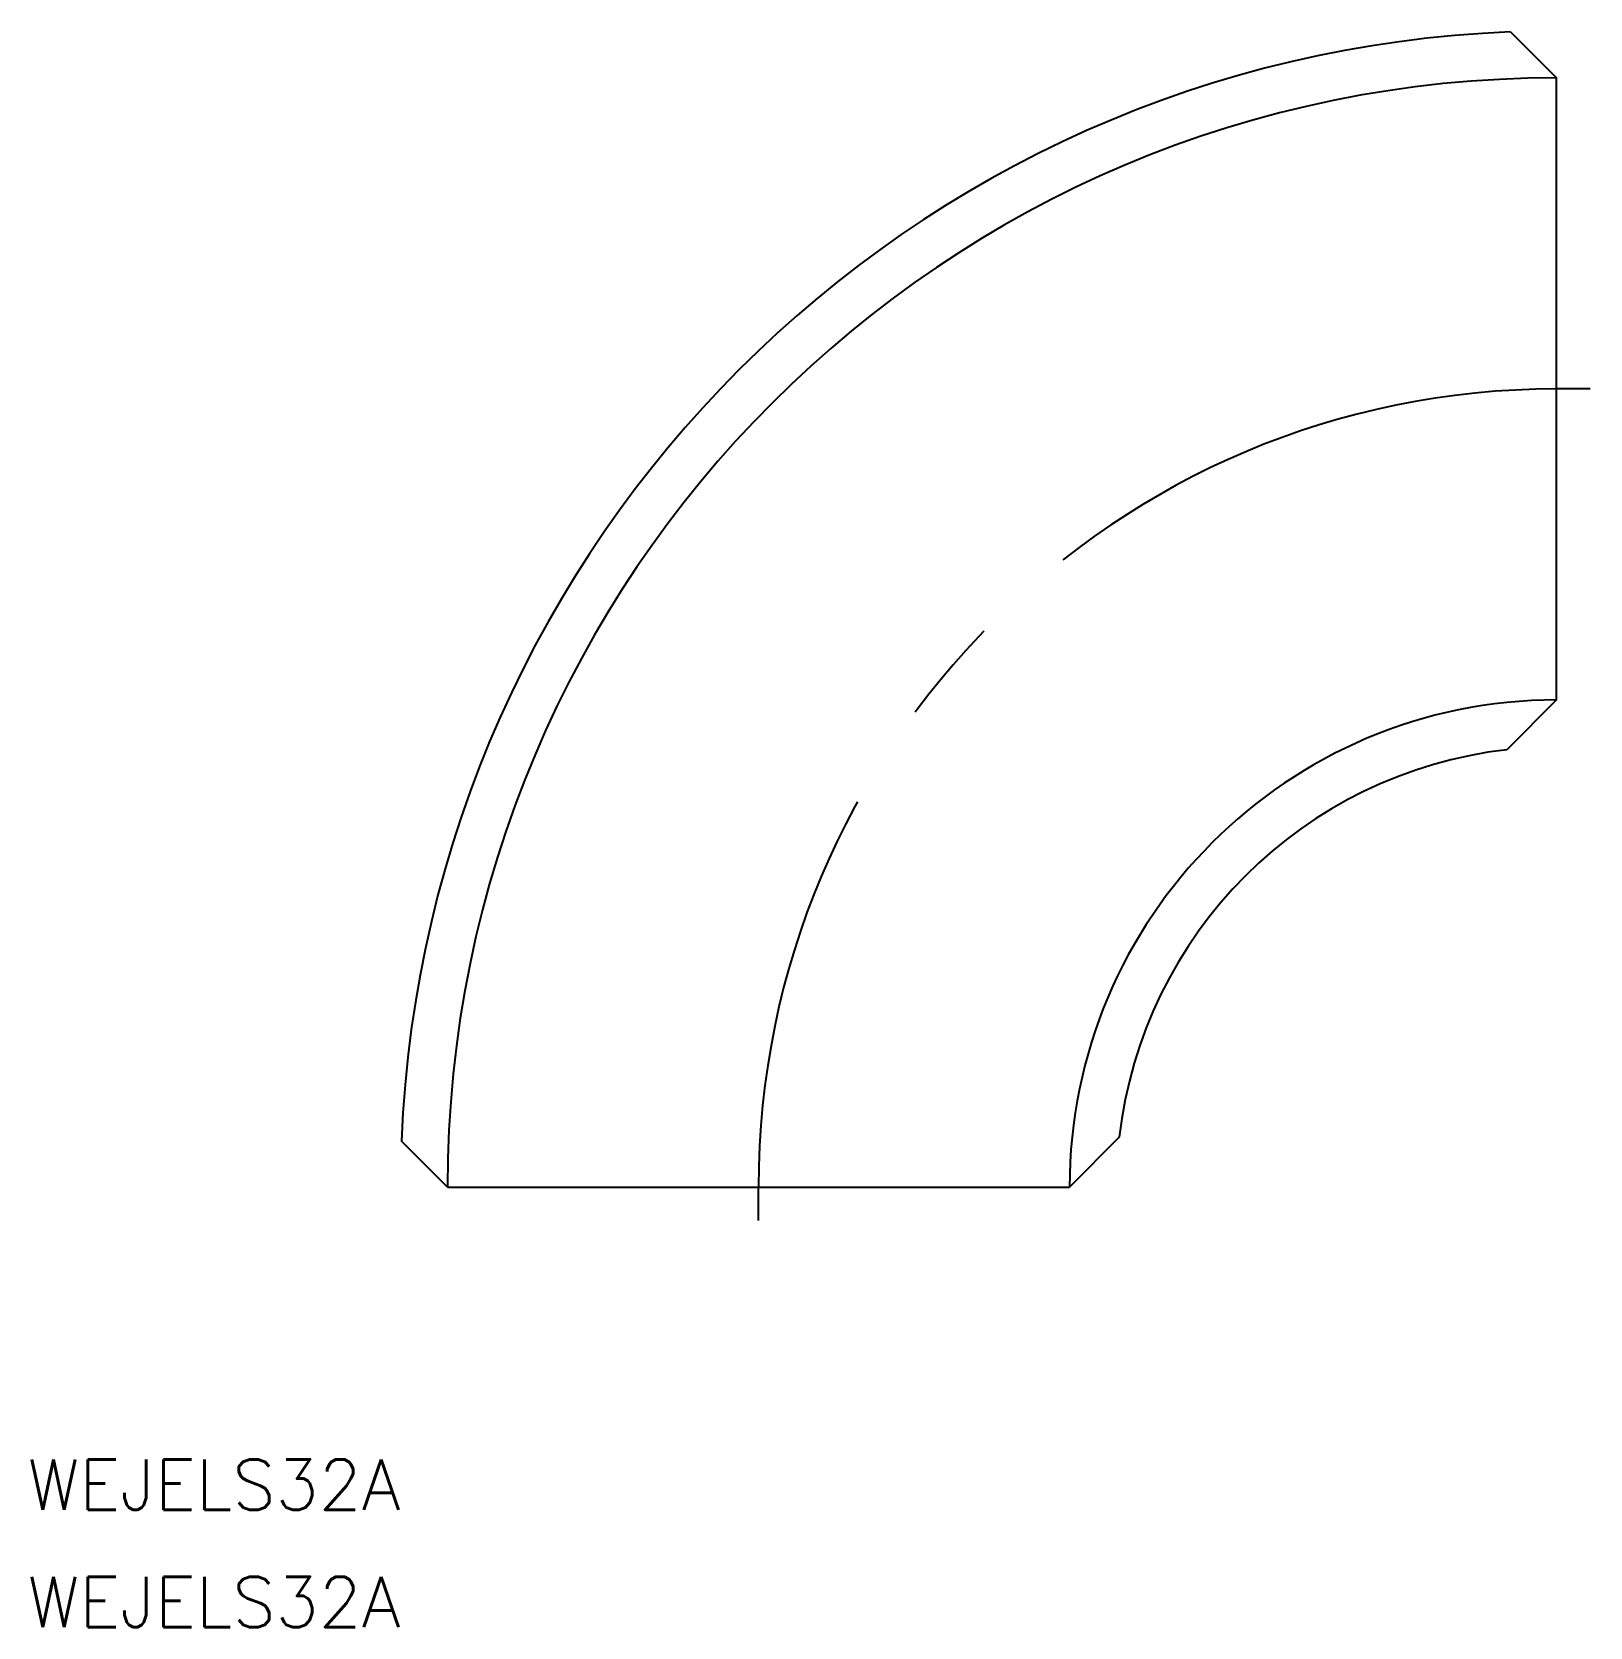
# Model space of a CAD drawing. Extents: x -43.3 to 49.6, y -26.2 to 68.9.
import ezdxf

# ---------------------------------------------------------------- set-up
doc = ezdxf.new("R2010")
doc.units = 0
doc.linetypes.add('CENTER', pattern=[50.8, 31.75, -6.35, 6.35, -6.35])
doc.layers.get('0').update_dxf_attribs({"linetype": 'CONTINUOUS'})
doc.layers.add('CENTER', color=1, linetype='CENTER')
doc.styles.get("Standard").update_dxf_attribs({"font": 'txt.shx', "height": 3, "bigfont": 'bigfont.shx'})

msp = doc.modelspace()

# ---------------------------------------------------------------- linework, layer by layer
at = {"color": 7, "linetype": 'CONTINUOUS'}
for p, q in [((44.855, 68.895), (47.6, 66.15)), ((47.6, 29.05), (47.6, 66.15)), ((47.6, 29.05), (44.632, 26.082)), ((21.518, 2.968), (18.55, 0)), ((-18.55, 0), (-21.295, 2.745)), ((-18.55, 0), (18.55, 0))]:
    msp.add_line(p, q, dxfattribs=at)
for radius, start, end in [(68.95, 92.2819, 177.7181), (66.15, 90, 180), (29.05, 90, 180), (26.25, 96.49295, 173.50705)]:
    msp.add_arc((47.6, 0), radius, start, end, dxfattribs=at)
at = {"layer": 'CENTER', "color": 1, "linetype": 'CENTER'}
for p, q in [((49.6, 47.6), (47.6, 47.6)), ((0, -2), (0, 0))]:
    msp.add_line(p, q, dxfattribs=at)
msp.add_arc((47.6, 0), 47.6, 90, 180, dxfattribs=at)

# ---------------------------------------------------------------- texts
at = {"color": 7, "linetype": 'CONTINUOUS'}
for p in [(-43.599, -19.244), (-43.599, -26.244)]:
    msp.add_text('WEJELS32A', height=3, dxfattribs=at).set_placement(p)

doc.saveas('drawing.dxf')
